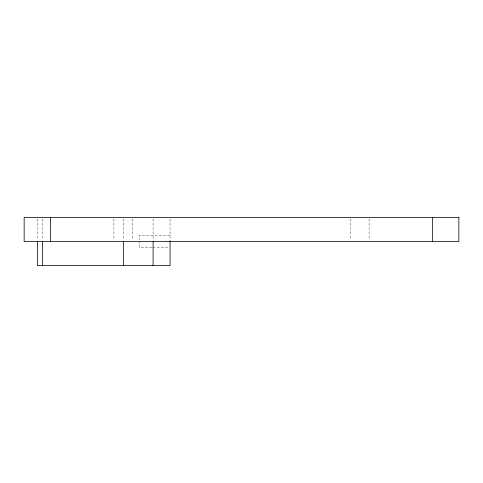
<?xml version="1.0" encoding="UTF-8"?>
<svg xmlns="http://www.w3.org/2000/svg" width="483" height="483" viewBox="0 0 483 483"><rect width="100%" height="100%" fill="white"/><g stroke="black" fill="none" stroke-linecap="round" stroke-linejoin="round"><path stroke-width="0.36" stroke-dasharray="2.42 1.81" d="M170.064 235.378L139.207 235.378L139.207 239.912M152 247.622L139.207 247.622L139.207 241.5M152.755 247.622L169.316 247.622M369.115 218.896L369.115 239.991M350.791 218.896L350.791 239.991M170.064 218.896L170.064 241.5M153.093 218.896L153.093 239.991M132.209 218.896L132.209 239.991M123.388 218.896L123.388 239.991M113.885 218.896L113.885 239.991M42.377 218.896L42.377 239.991M37.559 218.896L37.559 239.991"/><path stroke-width="0.72" d="M432.472 217.392L432.472 241.5M170.064 241.5L170.064 265.608L37.559 265.608L37.559 241.5M153.093 241.5L153.093 265.608M123.388 241.5L123.388 265.608M50.528 217.392L50.528 241.5M42.377 241.5L42.377 265.608M458.85 217.392L24.15 217.392L24.15 241.5L458.85 241.5L458.85 217.392"/></g></svg>
